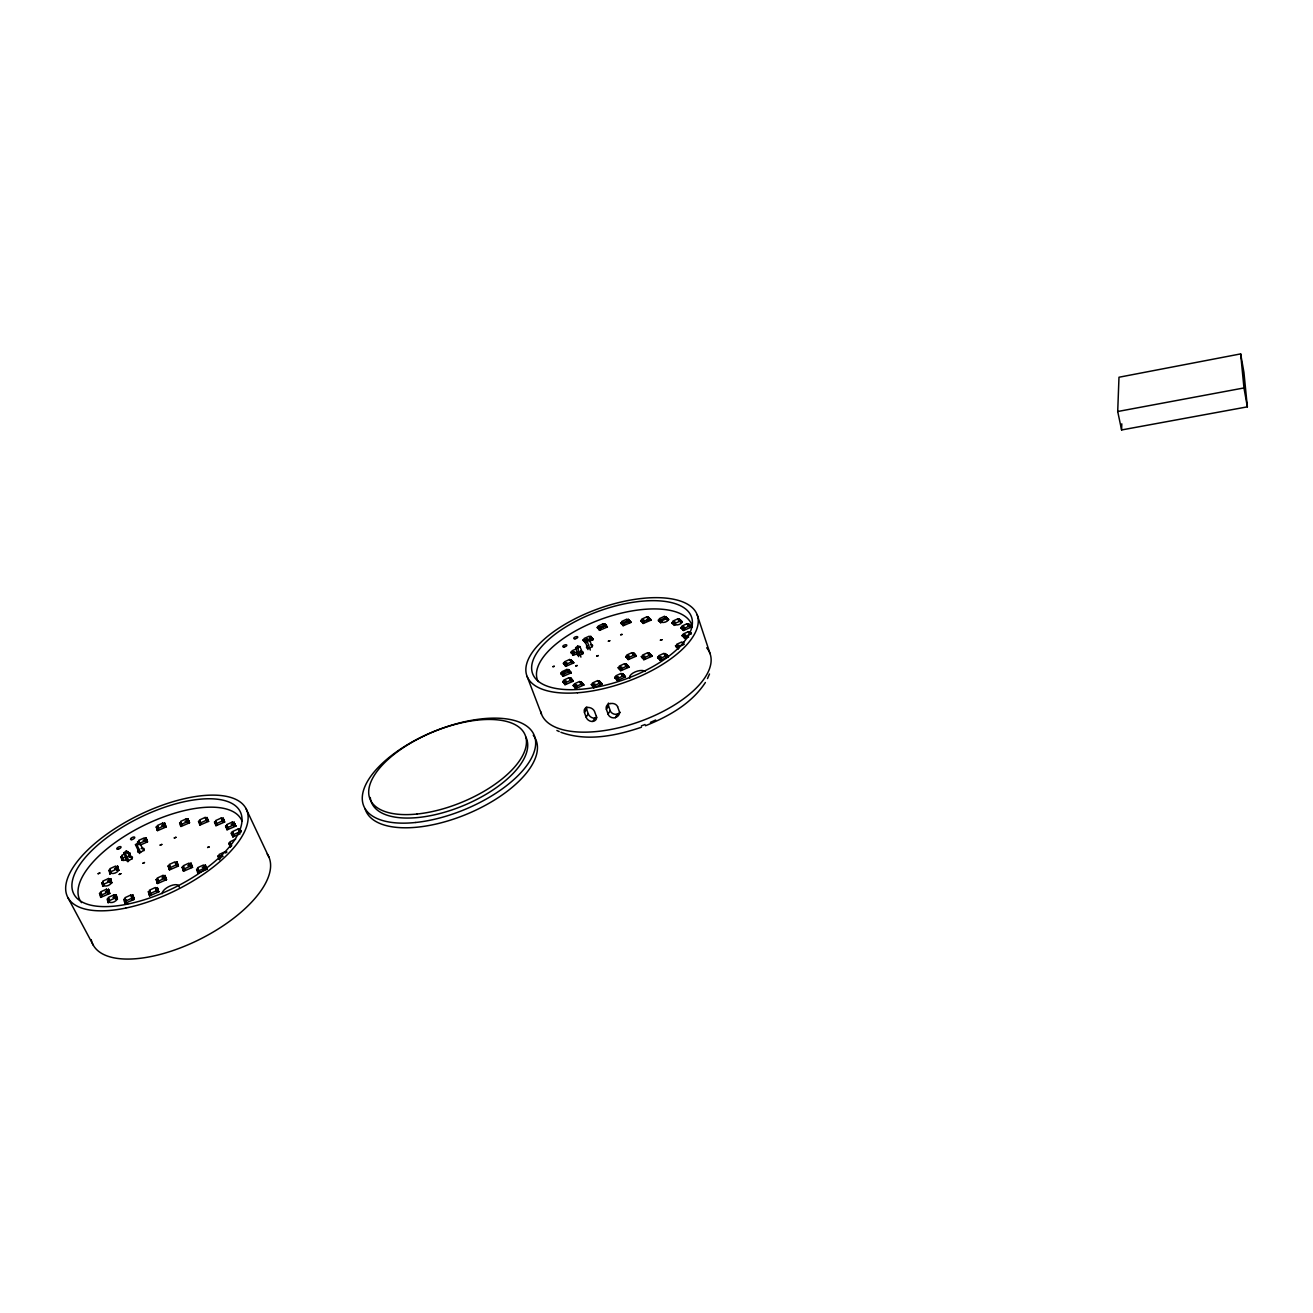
<?xml version="1.0" encoding="UTF-8"?>
<svg xmlns="http://www.w3.org/2000/svg" width="1313" height="1313" viewBox="0 0 1313 1313"><rect width="100%" height="100%" fill="white"/><g stroke="black" fill="none" stroke-linecap="round" stroke-linejoin="round"><path stroke-width="1.5" d="M115.774 896.287L116.118 894.908L115.413 897.518L116.906 897.304L115.15 896.582M115.446 898.962L116.955 898.322L115.478 897.994L117.382 898.962L116.201 897.994L117.382 898.962L116.118 899.307L115.987 897.058L117.382 899.175L115.478 897.994L116.43 896.319L115.249 896.484M117.645 867.45L116.906 868.697L116.512 867.089L118.81 870.059L117.579 870.404L117.645 866.301L116.512 867.089L116.906 868.697L118.351 868.484L117.875 867.532L116.939 868.369L118.318 868.353L117.727 869.403L118.827 870.256L116.955 869.124L117.875 867.532M149.797 891.215L150.995 894.383L149.682 895.811L158.742 891.872L156.789 890.69L157.281 889.754L158.249 890.411L157.462 892.003L158.725 891.658L156.263 888.54L156.674 890.214L158.184 890.001L157.281 889.754M603.291 627.302L603.291 627.22M145.677 841.617L144.84 838.728M567.314 670.204L568.66 669.581L569.858 673.077L569.382 671.173L571.057 672.732L569.35 672.568L570.515 671.895L571.171 672.88L563.096 676.359L560.749 673.192L562.227 672.519M571.959 679.363L570.4 679.839L571.582 678.903L571.91 681.414L571.418 679.478L573.108 681.086L571.401 680.905L572.566 680.216L573.223 681.217L565.099 684.746L562.703 681.513L564.147 680.873M572.484 661.128L570.925 661.621L572.091 660.685L571.729 661.965L573.715 662.934L565.722 666.38L563.375 663.262L564.853 662.589M599.089 682.038L599.073 682.793C602.372 683.482 598.941 680.003 598.597 681.562L599.138 683.072L600.681 682.809L599.089 682.038L599.368 680.791L598.022 681.431M110.637 878.709L109.488 879.513L109.882 881.138L111.342 880.925L110.637 878.709L111.014 879.759L109.718 880.12C111.621 876.887 106.763 880.17 109.964 882.402M109.898 882.533L111.375 881.909L109.915 881.597L111.802 882.533L110.637 881.597L111.802 882.533L110.555 882.878L110.423 880.678L111.802 882.73L109.915 881.597L110.866 879.956L109.718 880.12M577.047 653.776L573.272 655.302L570.925 652.233L572.386 651.576M583.793 685.058L579.542 681.48L574.29 683.876L576.456 686.338L581.725 683.925L583.793 685.058L575.619 688.603L573.19 685.353L574.602 684.713M118.827 870.256C113.985 876.395 106.107 872.505 110.407 869.469M585.237 642.796L583.054 639.907L584.498 639.25M108.109 890.674L109.192 891.527L107.764 891.872L107.371 890.23L109.685 893.3L108.519 889.426L107.797 891.543L108.454 889.295L106.895 890.033M117.382 899.175C112.278 905.625 104.449 901.375 108.684 898.338M600.697 682.317L600.665 684.385L599.86 683.236L600.156 682.432L601.896 684.04L600.139 683.86L601.354 683.17L602.011 684.204L593.804 687.766L591.31 684.483L592.754 683.827M606.13 625.283L604.653 626.055L604.128 624.643C604.44 623.527 606.819 625.3 605.424 626.088L607.377 627.007L599.614 630.338L597.234 627.401L598.662 626.744M624.118 675.112L622.46 675.588L623.691 674.652L623.38 675.982L625.448 676.983L617.258 680.544L614.697 677.295L616.142 676.638M624.873 664.526L626.186 663.902L627.581 665.379L626.859 666.233L628.911 667.234L620.786 670.746L618.226 667.546L619.67 666.889M111.802 882.73C106.796 889.016 99.115 884.946 103.235 881.975M629.731 620.688L628.156 621.197L629.321 620.278L629.042 621.476L630.995 622.411L623.232 625.743L620.77 622.805L622.214 622.149M636.296 656.139L631.963 652.659L626.81 655.023L629.108 657.37L634.277 654.99L636.296 656.139L628.254 659.618L625.71 656.484L627.187 655.811M100.625 897.222L99.542 893.382L101.216 892.61L101.987 896.008L100.707 897.419L109.701 893.513L107.797 892.364L108.306 891.429L109.012 893.283M649.705 618.407L648.097 618.932L649.279 617.996L649.016 619.211L651.002 620.146L643.206 623.494L640.695 620.54L642.123 619.884M650.674 654.416L648.999 654.924L650.23 653.972L650.674 656.467L650.132 654.547L651.888 656.123L650.099 655.958L651.363 655.253L652.019 656.254L643.944 659.766L641.335 656.598L642.812 655.926M132.334 899.077L131.497 895.876M666.988 657.501L660.275 660.373L657.616 657.206L659.044 656.549M658.223 620.081L658.502 620.918L666.167 617.422L667.792 618.85L667.299 619.9L666.774 618.062L668.481 619.555L666.758 619.424L667.972 618.718L668.612 619.687C665.314 624.528 656.812 622.099 659.668 619.424M680.692 621.755C674.701 618.948 681.841 618.587 680.249 621.18L682.268 622.132C678.837 627.122 670.451 624.414 673.159 621.902M633.358 654.071L634.983 654.317L633.358 654.071L633.588 652.873L632.292 653.497M678 648.819L675.506 645.799L676.983 645.126M683.302 630.404L680.987 627.614L683.515 630.519L691.442 627.089L690.786 626.104L689.522 626.826L691.294 626.957L689.538 625.431L690.096 627.302L690.064 625.316L687.897 624.66L688.767 624.003L689.981 625.841L688.472 626.104L687.897 624.66L689.259 625.825M688.636 637.002L684.812 638.545L682.12 635.459L683.581 634.786M646.062 620.606L646.915 620.228M122.24 856.191C119.975 855.6 121.748 864.118 126.163 858.833M115.511 898.88L114.543 895.647L116.118 894.908M116.988 869.961L116.25 866.941M1121.597 429.958L1117.708 411.511L1118.988 377.241L1240.654 353.903L1243.92 372.285L1247.35 406.849L1121.597 429.958L1121.794 423.82M108.569 898.469L109.34 901.703M107.83 893.217L107.092 890.066M103.136 882.123L103.875 885.225M691.409 633.293L689.719 633.818L689.932 631.881L688.8 632.538M683.252 642.599L683.17 644.141L683.384 642.188L682.268 642.845M687.323 624.545L688.603 623.938L688.389 625.841L690.064 625.316M689.719 633.818L689.801 632.292L690.605 633.802M679.346 619.408L679.346 621.164L680.84 620.901L679.346 619.408L679.264 620.901L680.922 620.376M240.476 832.245L240.968 831.227L239.393 830.555L240.558 830.374L240.968 831.227L239.524 831.572L239.097 829.98L240.525 831.933M688.472 624.332L688.389 625.841L688.472 624.332L689.062 625.004M667.037 619.309C662.359 618.292 666.446 614.763 665.658 618.472L667.299 617.947M667.02 655.006L666.315 655.876L668.399 656.861L665.412 653.956L665.33 655.515L666.873 655.417L665.872 654.58C664.263 652.167 663.147 655.647 666.774 656.516M648.392 618.242L648.162 619.194L647.621 617.766L649.64 618.932L648.162 619.194L648.491 617.126L648.097 618.932L648.327 617.077L647.063 617.668M649.541 653.808L649.246 652.971L648.999 654.924L649.246 652.971L647.933 653.595M234.239 823.448L233.599 824.646L233.386 823.727L235.043 824.301L233.172 823.07L235.766 826.107L233.845 825.007C235.437 824.219 233.911 821.495 233.172 823.07L233.599 824.646L235.076 824.433L233.714 825.073L234.502 826.254L235.733 825.91L234.584 824.991L235.733 825.91L233.845 825.007L235.372 825.27L233.911 825.91M633.44 653.283L633.342 654.826L633.44 653.283L634.064 653.956M623.199 674.701L622.575 674.029L622.46 675.588L622.723 673.602L621.394 674.242M628.402 619.342L628.221 621.459L629.682 621.197L624.052 623.56L621.837 621.394L626.826 619.129L629.042 621.279L628.402 619.342L627.105 619.949M626.252 665.117L626.006 666.134L625.448 664.657L627.532 665.888L626.006 666.134L626.35 663.968L625.924 665.872L627.581 665.379M599.664 681.628L599.073 682.793L599.368 680.791M603.553 624.545L604.85 623.954L604.587 625.809L606.032 625.694L605.736 624.873L604.128 624.643L607.377 627.007M223.128 819.41L222.488 820.609L222.061 819.033L223.949 820.379L222.488 820.609L222.061 819.033L223.144 818.278L223.325 820.33M581.216 681.677L580.92 683.663L582.43 683.564L582.119 682.727L580.92 683.663L581.216 681.677L579.706 682.366L582.151 684.697M591.047 637.232L590.473 638.299L590.752 636.411L590.473 638.299C593.886 638.692 589.783 635.492 589.439 637.018M665.412 653.956L665.396 655.794L666.938 655.532L664.838 654.301L666.216 655.515M571.171 672.88L567.889 670.336L569.842 671.435L568.414 671.796L568.808 669.646L568.365 671.534L569.908 671.058M571.221 659.684L570.925 661.621L571.221 659.684L569.924 660.308M570.695 677.869L570.4 679.839L570.695 677.869L569.366 678.493M666.512 618.456L665.757 616.979L665.658 618.472L666.036 616.667L665.74 618.718L667.217 618.472L665.182 617.307L665.74 618.718L665.954 617.783M205.485 866.416L204.795 867.696L204.368 866.038L206.322 867.483L204.795 867.696L204.368 866.038L205.501 865.234L205.665 867.401M207.109 818.77L206.453 819.952L206.043 818.393L207.914 819.739L206.453 819.952L206.043 818.393L207.126 817.638L207.29 819.673M648.113 618.193L648.95 618.915M190.582 867.138L192.059 866.498L190.533 866.203L192.453 867.154L191.271 866.203L192.453 867.154L191.189 867.499L190.385 866.285L191.862 865.546L190.352 865.776L189.942 864.135L192.486 867.351L190.533 866.203L191.567 865.169L190.204 864.742L191.813 865.415L191.386 864.578M188.104 820.248L187.447 821.413L187.037 819.87L188.891 821.199L187.447 821.413L187.037 819.87L188.12 819.115L188.268 821.134M581.282 653.382L581.757 652.889M176.992 863.248L176.287 864.512L175.876 862.887L177.78 864.299L176.287 864.512L175.876 862.887L177.009 862.083L177.14 864.217M626.038 664.312L625.924 665.872L626.038 664.312L626.662 664.985M628.172 620.475L629.354 620.327L627.68 620.048L628.993 621.18M165.126 876.772L164.404 878.052L163.994 876.411L165.898 877.839L164.404 878.052L163.994 876.411L165.126 875.607L165.257 877.773M165.061 824.433L164.847 827.174L164.076 826.008L166.062 827.009L165.487 825.253L164.125 825.286L165.061 824.433L165.487 825.253L164.092 825.598L163.698 824.039L165.389 826.813M604.702 624.332L604.587 625.809L604.702 624.332L605.293 624.988M146.219 839.237L145.513 840.451L145.119 838.876L147.466 841.912L145.612 840.829L146.219 838.121L145.119 838.876L145.513 840.451L146.941 840.222L145.464 840.894L147.45 841.715L146.317 840.812L147.45 841.715L145.612 840.829L147.04 841.091L145.595 841.731M240.082 829.094L239.54 831.26L240.082 829.094L238.638 829.783M132.941 896.385L132.186 897.715L131.792 896.04L133.696 897.501L132.186 897.715L131.792 896.04L132.941 895.22L132.236 897.37L133.663 897.353L132.876 895.089L132.236 897.37L133.319 895.942M234.174 822.201L233.616 824.334L234.174 822.201L232.664 822.89M223.456 819L222.504 820.297L223.899 820.264L223.062 818.18L224.605 822.036L222.701 820.953L223.702 819.985M207.438 818.36L206.486 819.64L207.044 817.539L206.486 819.64L207.864 819.607L206.83 818.77M202.268 867.598L205.091 865.644L204.828 867.368L205.419 865.119L204.828 867.368L206.272 867.335L205.189 866.465M191.042 864.496L190.352 865.776L189.942 864.135L191.058 863.33L190.385 865.448L190.976 863.215L189.318 863.97L190.631 867.056M580.92 682.924L581.528 682.514M691.442 627.089L689.785 626.547L689.62 624.89M176.319 864.184L176.927 861.968L176.319 864.184L177.747 864.167L176.139 863.478L177.337 862.805M188.038 819.017L187.48 821.117L188.842 821.068L188.432 820.248L187.48 821.117L188.038 819.017L186.594 819.689M165.044 875.492L164.437 877.724L165.865 877.708L165.422 876.854L164.437 877.724L165.044 875.492L163.567 876.198M116.184 896.205L115.413 897.518L115.019 895.843L116.283 897.222M164.699 823.185L164.125 825.286L164.699 823.185L163.255 823.858M157.33 887.604L156.707 889.869L158.151 889.869L157.708 889.016L156.707 889.869L157.33 887.604L155.656 888.376L156.871 891.576M682.268 622.132L678.788 619.72L680.134 620.885M146.153 838.006L145.546 840.139L146.908 840.107L146.498 839.286L145.546 840.139L146.153 838.006L144.66 838.695M561.045 674.029L568.48 669.991L568.365 671.534L568.66 669.581M570.925 660.882L571.368 659.75L570.991 661.883L572.468 661.621L570.466 660.423L570.991 661.883L571.286 660.882M128.887 854.911L129.511 852.761L129.921 853.581L128.887 854.911L130.25 854.894L129.577 852.859L128.461 853.647L129.921 853.581M110.637 879.874L109.882 881.138L109.488 879.513L110.735 880.842M117.579 866.186L116.939 868.369L117.579 866.186L116.086 866.892M112.967 897.403L116.545 895.745L115.757 895.433L115.462 897.173L116.873 897.156L116.43 896.319M105.319 891.773L108.897 890.132L107.797 891.543L109.192 891.527L108.585 892.61L109.701 893.513M107.469 881.039L110.998 879.431L110.21 879.119L109.915 880.81L111.31 880.793L110.866 879.956M668.612 619.687L665.691 617.734L666.906 617.602M652.019 656.254L650.378 655.663L650.23 653.972M651.002 620.146L649.426 619.605L649.279 617.996M634.589 655.942L636.001 655.302L634.688 655.548L634.556 653.874M688.669 625.119L688.472 626.104L688.931 624.906M628.779 667.086L627.007 666.922L627.023 665.494L628.779 667.086L627.286 666.627L627.154 664.92L625.94 665.117L627.187 665.002M625.448 676.983L623.823 676.376L623.691 674.652M630.995 622.411L629.452 621.87L629.321 620.278M665.625 654.76L665.396 655.794L666.61 654.629M602.011 684.204L598.597 681.562L599.138 683.072L599.434 682.021M684.631 637.297L684.598 638.43M678.017 647.686L678.214 648.934M582.217 684.434L582.119 682.727M592.015 637.79L591.966 639.743L591.195 638.643L593.131 639.415L591.474 639.267L592.623 638.578L593.263 639.546L590.013 637.133L590.899 636.477M633.654 654.071L633.408 655.089L634.934 654.826L632.85 653.611L633.752 652.938L634.212 654.81M674.226 624.299L674.193 625.415M660.094 659.126L660.062 660.258M622.789 674.816L622.526 675.867L624.069 675.604L621.968 674.373L622.887 673.667L623.347 675.588M573.223 681.217L571.68 680.61L571.582 678.903M572.189 662.343L573.42 662.113L571.943 662.77L571.943 661.243L573.6 662.786L572.189 662.343L572.091 660.685M660.62 621.837L660.587 622.953M628.467 620.507L628.221 621.459L628.139 620.54M643.747 658.502L643.731 659.635M643.025 622.28L643.009 623.38M628.074 658.371L628.057 659.503M617.061 679.281L617.044 680.413M620.589 669.482L620.573 670.631M604.916 625.103L604.653 626.055L605.769 624.939M623.051 624.545L623.035 625.644M581.282 682.891L580.986 683.942L582.496 683.679L580.444 682.432L581.364 681.742L581.79 683.663M590.817 637.593L590.538 638.545L591.999 638.299L590.013 637.133L590.538 638.545L591.671 637.429M593.624 686.486L593.607 687.635M570.761 679.084L570.449 680.118L571.959 679.855L569.924 678.624L570.843 677.935L571.253 679.839M110.866 881.86L110.555 882.878L109.767 881.663L110.866 881.86L110.998 880.563M568.726 670.779L568.414 671.796L569.563 670.68M599.434 629.14L599.417 630.24M129.544 856.897L130.348 855.387L129.413 854.763L130.348 855.387L129.544 856.897L130.758 856.552L128.461 853.647M575.439 687.339L575.422 688.488M585.237 641.696L585.417 642.91M564.918 683.482L564.902 684.615M573.108 654.071L573.092 655.187M565.558 665.149L565.542 666.265M562.916 675.128L562.916 676.244M666.479 655.138L666.462 656.549L668.251 656.713L666.807 655.269M117.727 869.403L116.955 869.124L118.137 870.174L116.939 870.043M649.18 618.521L650.148 620.048M634.442 654.432L634.967 656.336L636.165 655.991L634.753 654.563M127.574 857.849A3.578 1.494 -26.5 0 0 126.836 860.704A3.578 1.494 -26.5 0 0 131.989 858.357A3.578 1.494 -26.5 0 0 130.053 856.716L128.92 855.633L129.823 854.057M623.56 675.227L624.085 677.18L625.316 676.835L623.888 675.374M629.206 620.786L629.19 622.149L630.88 622.28L629.518 620.918M132.268 899.175L134.205 899.372L132.268 898.207L133.22 896.516L132.039 896.664M164.568 879.464L166.472 879.677L164.535 878.512L165.422 876.854M187.628 822.644L189.466 822.841L187.611 821.774L188.054 820.92L188.957 821.561L188.251 822.988L189.449 822.66L188.054 820.92M582.283 683.449L581.938 684.73L583.678 684.91L581.971 683.302L581.938 684.73L583.481 684.221L583.005 685.041L581.757 684.057L582.512 683.187M206.666 821.199L208.537 821.38L206.65 820.297L207.454 818.787L206.322 818.951M709.496 673.996L707.494 678.591M239.393 830.555L240.181 829.192L239.097 829.98L239.524 831.572L240.148 830.358M231.137 824.597L233.878 822.693L233.468 823.628L234.617 823.563M222.357 819.591L223.505 819.427L222.504 820.297L222.75 818.656M190.204 864.742L191.403 864.069L187.857 865.677M683.367 642.664L683.252 644.404L682.678 642.927L683.466 643.403M164.256 877.018L165.471 876.329L161.909 877.954M185.051 821.364L187.808 820.248M156.526 889.18L157.757 888.458M163.944 824.597L164.782 823.284L163.698 824.039L164.092 825.598L164.782 824.416M145.366 839.45L146.564 838.826L143.133 840.386M234.551 825.303L234.83 824.022M205.468 867.22L206.929 869.075L205.665 869.436L206.404 867.877L205.468 867.22L204.861 868.205L206.962 869.288L205.846 866.482L204.664 866.662M230.924 846.475L230.202 845.818L230.366 847.148L228.839 843.291L230.399 842.569M116.742 867.68L118.006 867.023L114.51 868.615M233.517 836.184L232.811 835.528L232.975 836.841L231.433 833.049L232.975 836.841L240.181 833.755M219.55 855.305L218.024 855.978L219.205 859.244M227.067 825.45L225.59 826.107L227.083 829.865L235.766 826.107M191.271 866.482L191.567 865.169M199.002 871.799C197.754 865.218 196.146 870.716 197.984 873.194L206.962 869.288M216.005 821.413L214.528 822.053L215.989 825.762L224.605 822.036M207.356 820.592L208.504 821.199L206.518 820.362L207.093 819.443L208.504 821.199L207.651 819.328M177.485 863.921L176.451 864.939L178.371 866.071L177.321 863.314M192.486 867.351L183.541 871.241L182.13 867.269L183.639 866.613M158.742 891.872L157.708 889.016M165.29 878.791L166.456 879.464L164.388 878.594L165.011 877.593L166.456 879.464L165.602 877.478M200.003 820.756L198.542 821.396L199.953 825.073L208.537 821.38M188.612 820.806L187.611 821.774L189.449 822.66L188.432 820.248M169.689 865.283L168.113 866.006L169.475 869.945L178.371 866.071M149.846 891.084L148.353 891.74L149.305 895.171M157.658 878.906L156.149 879.562L157.494 883.583L166.472 879.677M181.851 825.155C180.636 819.263 179.225 824.17 180.915 826.517L189.466 822.841M133.056 898.469L132.268 898.207L134.205 899.159L132.925 899.52L132.121 898.273L132.777 897.255L134.205 899.159L133.368 897.14M124.735 902.688C128.969 898.781 121.567 897.239 125.129 903.328L134.205 899.372M157.757 826.337L156.231 827.026L157.511 830.686L166.062 827.009M116.266 898.256L116.562 896.943M146.35 841.108L146.646 839.844M108.175 901.752L108.257 902.917M157.412 888.901L156.674 890.214L156.263 888.54L157.412 887.719L157.462 892.003L156.641 890.772L157.872 889.64M121.896 859.194L121.961 860.327M102.742 885.257L102.824 886.406M110.62 873.375L109.849 872.751L109.997 874.064L110.21 871.75L108.831 870.174M591.736 638.988L592.967 638.725L591.523 639.382L589.635 637.051M571.68 680.61L572.911 680.38L571.5 681.02M615.354 717.604L617.471 714.009A5.81 5.104 -2 0 0 620.294 712.286M107.764 891.872L108.519 890.575M239.639 832.015L241.116 831.72L240.197 831.063M615.387 717.669A5.744 5.121 11.1 0 1 608.034 714.141L610.233 710.596L608.526 705.885A5.761 4.907 12.6 0 1 608.444 703.095M608.116 714.124L606.409 709.397L608.526 705.885M594.97 718.014L592.869 721.461A5.646 4.513 34.3 0 1 586.107 717.177L584.416 712.483L586.534 709.053L588.257 713.747A5.629 4.53 34.6 0 0 595.002 718.145A5.629 4.513 25.7 0 0 596.709 717.407M586.156 717.177L588.257 713.747M223.144 820.1L222.57 821.019L224.572 821.856L223.144 820.1L224.031 820.756L223.358 822.201L222.57 821.019L223.899 821.84M176.91 864.036L176.303 865.004L178.355 865.874L176.91 864.036L177.665 865.858M705.376 682.497C691.557 703.686 668.383 716.586 645.454 725.744M117.382 869.731L118.4 868.878L117.448 868.238L116.808 869.206L118.154 870.027M191.058 863.33L191.764 867.122M634.983 654.317L634.688 655.548M239.77 831.95L240.558 830.374M206.043 867.089L205.009 868.139L205.665 869.436L204.861 868.205L206.239 869.058M666.462 656.549L667.201 655.827L667.48 656.746M156.789 891.691L158.315 891.018L156.789 890.69L158.036 891.625M176.402 865.94L177.665 865.989L177.189 865.218M689.522 626.826L689.538 625.431M650.099 655.958L650.132 654.547M623.544 676.671L624.299 675.916L624.561 676.868M680.38 621.87L680.397 620.491M627.007 666.922L627.351 665.625M634.425 655.844L635.164 655.121L635.426 656.024M107.6 890.854L108.749 890.69L108.24 892.955M600.139 683.86L600.468 682.579M666.758 619.424L666.774 618.062M107.748 893.332L108.995 893.414L107.797 892.364L108.585 892.61M649.164 619.884L649.492 618.636M571.401 680.905L571.729 679.625M629.337 622.198L630.158 622.313M569.35 672.568L569.678 671.304M591.474 639.267L591.786 638.02M205.386 868.746L205.698 867.417M190.927 866.826L191.944 865.956L190.992 865.3M234.206 825.631L235.175 824.794L234.272 824.154M164.946 879.119L165.963 878.249L165.011 877.593M132.99 897.468L132.925 899.52L133.745 897.911L132.777 897.255M223.079 821.577L223.374 820.28M176.845 865.546L177.14 864.233M232.91 832.409L231.433 833.049M207.027 820.904L207.996 820.1L207.093 819.443M116.201 897.271L116.118 899.307L116.955 897.715L115.987 897.058M222.734 821.872L224.211 821.216L223.899 821.971L223.407 821.249M188.777 822.644L187.48 821.823L188.251 822.988L188.268 821.101M110.358 882.188L111.392 881.318L110.423 880.678M146.006 841.42L147.007 840.599L146.088 839.959M164.601 826.55L165.586 825.729L164.683 825.089M164.191 826.845L165.372 826.944L164.946 826.238M139.03 841.256L137.586 841.896L138.078 843.619M578.623 656.631L575.636 647.752L577.72 646.111L579.886 646.554L583.005 653.825M587.978 649.59L585.024 640.728L587.092 639.103L589.258 639.529L592.344 646.8M649.41 653.037L649.082 655.187L650.608 654.941L648.524 653.726L649.082 655.187M197.886 873.014L197.82 871.848M575.636 647.752L577.736 648.162L579.886 646.554M585.024 640.728L587.124 641.121L589.258 639.529M127.919 861.804L123.685 852.941L126.212 851.054L128.067 851.71L132.268 858.981M139.67 853.516L135.469 844.669L137.98 842.798L139.835 843.455L143.987 850.709M150.289 895.105L149.518 894.448L149.682 895.811L149.813 893.382L148.353 891.74M183.443 871.044L183.393 869.895M226.985 829.685L226.936 828.552M158.085 882.878L157.33 882.221C157.855 884.978 157.576 880.711 156.149 879.562M169.377 869.764L169.311 868.599M125.736 902.622L124.965 901.965C125.457 904.755 125.326 900.373 123.865 899.224M215.874 825.598L215.824 824.466M199.839 824.909L199.789 823.793M180.817 826.369L180.751 825.237M157.412 830.522L157.363 829.406M225.82 852.843L226.919 852.039L225.327 852.646M107.371 890.23L108.519 889.426M123.685 852.941L125.342 853.614L128.067 851.71M135.469 844.669L137.126 845.342L139.835 843.455M623.691 676.802L625.152 676.129L623.823 676.376M600.254 684.007L601.699 683.351L600.418 683.564M666.676 656.664L668.104 656.008L666.725 656.27M689.702 626.908L691.163 626.252L689.785 626.547M627.171 667.037L628.599 666.38L627.286 666.627M650.296 656.057L651.724 655.417L650.378 655.663M680.61 621.919L681.989 621.295L680.643 621.591M682.251 626.843L680.856 627.483M666.906 619.506L668.333 618.85L667.004 619.162M569.432 672.699L570.86 672.043L569.629 672.289M649.279 619.966L650.723 619.309L649.426 619.605M657.616 657.206L657.911 658.043L661.079 656.582M614.993 678.148L618.21 676.655M197.639 872.538L199.166 871.816M660.127 659.668L661.457 659.028M617.094 679.839L618.604 679.149L616.043 676.819M626.006 657.321L629.157 655.876M169.114 869.288L170.624 868.582M628.09 658.929L629.436 658.289M235.651 839.155L229.956 841.781L231.104 844.85M573.502 686.19L576.702 684.713M682.399 636.313L685.517 634.868M107.945 902.458L109.553 901.719M230.038 846.491L231.679 845.736L230.251 842.782M575.439 687.914L576.949 687.224L574.52 684.877M641.762 657.583L644.798 655.991M684.68 637.839L686.01 637.199M618.226 667.546L618.538 668.399L621.722 666.938M184.263 868.927L190.073 866.268L189.039 863.101L183.246 865.759L184.854 869.813L183.196 870.585M643.78 659.06L645.274 658.371L642.664 656.123M157.117 882.927L158.791 882.155L157.576 879.054M620.622 670.04L622.05 669.384M681.775 641.975L676.622 644.338L679.084 646.669L684.254 644.289M224.917 851.809L219.14 854.451L220.272 857.586L223.161 856.257M132.876 895.089L131.366 895.811M219.369 858.554L219.55 859.9L218.434 856.815L221.963 855.206M591.753 685.484L594.838 683.86M675.801 646.653L678.952 645.208M205.419 865.119L203.925 865.841M593.624 687.06L595.052 686.404M678.066 648.228L679.56 647.555L676.835 645.34M671.78 622.526L672.059 623.363L675.145 621.952M102.512 885.947L104.104 885.225M226.755 829.209L228.38 828.47L226.968 825.614M562.916 675.67L564.409 674.997L562.062 672.716M674.275 624.824L675.621 624.2M563.014 682.35L566.215 680.889M681.135 628.32L684.237 626.892M232.631 836.184L234.157 835.478M564.918 684.057L566.313 683.4M683.384 629.813L684.844 629.14L682.153 627.007M176.927 861.968L175.45 862.674M147.466 841.912L140.179 845.08M589.16 641.401L593.263 639.546M577.096 648.491L572.008 650.805L574.093 653.086L577.49 651.543M124.751 853.926L121.928 855.206L123.307 859.129L121.666 859.867M127.886 853.499L129.511 852.761M207.044 817.539L205.583 818.212M571.237 653.053L574.339 651.642M640.974 621.361L644.027 619.982M122.716 858.259L126.984 856.322M128.723 856.65L130.775 856.749L128.92 855.633M199.609 824.433L201.135 823.727M573.108 654.613L574.438 653.989M643.058 622.805L644.437 622.165M223.062 818.18L221.602 818.852M563.687 664.083L566.822 662.655M110.669 871.799L116.414 869.19L115.642 866.071L109.915 868.681L110.981 872.702M109.619 873.424L111.195 872.702M215.644 825.106L217.121 824.433M565.542 665.691L566.921 665.051M660.652 622.362L662.097 621.706L659.52 619.621M161.729 825.532L164.388 823.661L165.225 824.974M597.53 628.205L605.145 624.758L604.85 623.954M157.15 830.046L158.676 829.356M599.45 629.666L600.78 629.042M583.349 640.728L586.435 639.333M621.065 623.609L628.681 620.163M139.49 843.389L145.103 840.845L144.266 837.891L138.653 840.418L139.769 844.259M587.912 639.956L591.277 638.413L589.16 636.214L584.121 638.495L586.222 640.711M180.57 825.877L182.064 825.188M585.253 642.221L586.698 641.565M623.068 625.054L624.512 624.397L622.05 622.346M629.288 622.231L630.716 621.591L629.452 621.87M231.285 833.886L232.368 833.476L231.564 832.13M641.417 727.238C615.912 735.871 586.993 741.796 560.897 732.293M572.238 661.375L573.6 662.786L572.419 663.131L571.943 661.243M1117.708 411.511L1243.969 387.942L1240.654 353.903M691.245 633.703L689.801 632.292M648.097 618.259L649.328 618.062L648.327 617.077M680.528 620.015L679.346 621.164M691.015 632.932L689.801 634.064L689.227 632.62L690.129 633.391M570.892 660.948L571.532 660.521M633.326 654.137L633.408 655.089L632.85 653.611L633.867 653.89M648.999 654.251L650.28 654.055L649.213 653.447M570.351 679.182L570.449 680.118L569.924 678.624L570.892 678.919M622.444 674.915L622.526 675.867L621.968 674.373L623.002 674.652M580.888 682.99L580.986 683.942L580.444 682.432L581.429 682.727M599.056 682.12L600.336 681.923M128.838 855.223L130.282 855.009L129.199 854.041M163.862 824.695L164.437 824.416M206.239 819.049L207.438 818.885M222.274 819.689L222.865 819.41M145.267 839.549L146.465 839.384M239.311 830.653L240.492 829.931M116.644 867.795L117.251 867.499M176.057 863.593L176.664 863.298M190.122 864.84L190.73 864.545M204.565 866.761L205.829 866.596M109.619 880.235L110.226 879.94M164.158 877.133L164.782 876.838M107.502 890.969L108.716 890.805M156.428 889.278L157.051 888.983M131.94 896.779L133.171 896.631M667.743 619.588L667.086 618.177M681.381 622.034L680.708 620.606M606.54 626.908L605.917 625.513M690.54 626.99L689.867 625.546M592.426 639.431L591.49 637.905M651.117 656.139L650.444 654.678M572.878 662.819L572.517 661.9L573.6 662.786M570.318 672.765L569.382 671.173M572.37 681.102L571.418 679.478M601.141 684.073L600.156 682.432M582.939 684.926L581.971 683.302M130.102 856.536L129.938 855.978M658.65 621.049L661.112 622.543M230.399 846.064L228.839 843.291M205.747 868.418L206.239 869.206L206.551 868.435L204.877 869.206L204.04 865.858M674.718 625.004L672.059 623.363M685.123 638.003L682.12 635.459M643.518 622.986L640.695 620.54M623.544 625.234L620.77 622.805M678.526 648.392L675.506 645.799M599.943 629.83L597.234 627.401M660.603 659.832L657.911 658.043M644.256 659.208L641.335 656.598M628.582 659.077L625.71 656.484M585.762 642.385L583.054 639.907M621.115 670.188L618.538 668.399M573.633 654.76L570.925 652.233M617.602 679.986L614.697 677.295M566.084 665.839L563.375 663.262M594.165 687.191L591.31 684.483M563.458 675.818L560.749 673.192M575.98 688.045L573.19 685.353M565.46 684.188L562.703 681.513M556.893 730.471L559.223 731.554M687.454 624.561L689.85 626.711M675.407 624.2L673.077 622.067M685.813 637.182L683.433 635M647.194 617.684L649.426 619.769M110.637 880.875L111.129 882.5M644.174 622.165L641.975 620.081M627.269 619.949L629.436 622.034M661.276 659.011L658.945 656.73M603.717 624.545L605.802 626.646M648.08 653.611L650.395 655.893M165.241 877.79L165.766 879.431M600.55 629.025L598.515 626.941M632.423 653.513L634.671 655.778M629.239 658.256L627.023 656.008M625.004 664.542L627.269 666.856M621.771 669.384L619.572 667.07M621.525 674.242L623.806 676.638M574.241 653.956L572.222 651.773M570.055 660.324L572.107 662.573M598.17 681.447L600.369 683.86M566.691 665.034L564.688 662.786M594.805 686.387L592.655 684.007M567.479 670.221L569.53 672.519M569.497 678.509L571.582 680.856M207.306 819.624L207.831 821.183M566.084 683.384L564.048 681.037M108.881 891.314L108.306 891.429M227.641 829.209L225.59 826.107M216.53 825.122L214.528 822.053M200.495 824.433L198.542 821.396M181.473 825.877L179.569 822.857M118.022 868.106L117.448 868.238M158.085 830.046L156.231 827.026M198.575 872.505L196.523 869.206M184.132 870.535L182.13 867.269M170.066 869.255L168.113 866.006M138.965 843.422L137.586 841.896M129.971 854.632L130.085 856.667M122.651 859.834L120.845 856.683M115.905 898.601L116.693 898.929M132.695 898.798L133.516 899.126M605.851 626.482L607.082 626.203L605.654 626.843L605.605 625.398M627.023 665.494L628.024 667.102M103.514 885.898L101.725 882.631M108.963 902.392L107.141 899.028M101.331 896.713L99.542 893.382M584.351 639.447L586.369 641.581M126.212 851.054L127.328 852.449M232.861 822.906L233.977 825.795M137.98 842.798L139.08 844.193M221.749 818.869L222.833 821.741M233.944 835.445L232.844 832.557M216.973 824.416L215.906 821.528M240.771 830.948L239.902 830.358M175.565 862.69L176.533 865.776M170.477 868.55L169.525 865.497M163.682 876.214L164.617 879.382M230.366 847.148L230.202 845.818M132.564 896.484L133.056 897.419M68.03 897.862L93.321 945.262M145.858 839.27L146.793 841.715M233.993 823.448L235.043 825.91M125.342 853.614L128.887 860.786M137.126 845.342L140.655 852.482M218.024 855.978L218.434 856.815M245.941 808.431L269.034 857.405M577.72 646.111L578.409 647.604M587.092 639.103L587.764 640.58M571.434 660.702L571.779 661.604M568.857 670.615L569.218 671.517M599.598 681.857L599.959 682.793M590.965 637.379L591.31 638.282M527.104 676.441L541.481 714.124M605.08 624.89L605.424 625.792M626.465 664.936L626.81 665.855M649.541 653.989L649.886 654.924M596.266 716.159L594.543 711.449A5.646 4.218 26.9 0 0 587.732 707.477M580.888 651.067L581.199 651.888M617.602 706.706L619.309 711.449A5.81 5.071 1 0 1 615.321 717.472M219.452 855.469L220.535 858.489M205.747 818.262L206.765 821.085M577.736 648.162L580.937 657.107M626.186 663.902L626.498 664.739M622.723 673.602L623.035 674.439M587.124 641.121L590.308 650.05M199.904 820.904L200.905 823.711M633.588 652.873L633.884 653.71M665.56 653.546L665.855 654.399M665.888 616.601L666.167 617.422M186.758 819.722L187.71 822.545M679.478 619.014L679.757 619.851M683.384 642.188L683.679 643.025M688.603 623.938L688.882 624.775M689.932 631.881L690.211 632.718M697.203 614.861L710.07 653.693M163.419 823.908L164.289 826.714M157.593 826.534L158.446 829.324M1243.969 387.942L1247.35 406.849M109.849 872.751L109.997 874.064M124.965 901.965L125.03 903.147M149.518 894.448L149.584 895.63M157.33 882.221L157.396 883.386M232.811 835.528L232.861 836.676M706.673 647.785A89.547 40.391 -19.6 0 1 643.715 720.082A89.547 40.391 -19.6 0 1 540.71 711.515M655.663 720A78.501 35.73 -19.7 0 1 650.427 722.331M645.06 724.513A78.501 35.73 -19.7 0 1 641.433 725.876M584.548 712.467A5.646 4.218 34.3 0 1 587.65 707.297M586.681 709.036A5.629 4.202 34.5 0 1 586.337 707.051M596.381 716.143A5.646 4.513 26.1 0 1 592.852 721.411M606.409 709.397A5.761 4.875 14.1 0 1 610.217 703.423M617.504 714.091A5.744 5.154 9.1 0 1 610.135 710.628M610.299 703.637A5.81 4.825 5.2 0 1 617.652 706.689M533.259 735.231A92.173 42.098 -22.6 0 1 470.349 812.649A92.173 42.098 -22.6 0 1 365.08 808.792M525.856 737.069A83.835 38.093 -22.6 0 1 459.566 807.15A83.835 38.093 -22.6 0 1 370.266 797.483M81.554 902.655A90.187 38.258 -26.3 0 1 141.443 826.632A90.187 38.258 -26.3 0 1 241.986 821.052M162.172 893.677A9.322 4.07 -26.7 0 1 170.772 885.733A9.322 4.07 -26.7 0 1 179.225 887.145M141.148 848.641A3.562 1.477 -26.3 0 1 143.921 849.806A3.562 1.477 -26.3 0 1 138.751 852.416A3.562 1.477 -26.3 0 1 139.309 849.577M267.228 853.992A98.278 43.51 -26.7 0 1 197.508 940.453A98.278 43.51 -26.7 0 1 91.204 939.632M538.133 681.611A81.931 35.73 -19.6 0 1 602.864 618.62A81.931 35.73 -19.6 0 1 692.361 627.007M629.846 678.181A8.452 3.791 -19.4 0 1 635.164 671.911A8.452 3.791 -19.4 0 1 645.175 671.517M580.97 651.79A3.25 1.395 -20 0 1 582.939 653.332A3.25 1.395 -20 0 1 578.18 655.138A3.25 1.395 -20 0 1 578.376 652.774M590.325 644.765A3.233 1.395 -19.9 0 1 592.327 646.242A3.233 1.395 -19.9 0 1 587.715 648.113A3.233 1.395 -19.9 0 1 587.502 645.914M207.635 847.509L209.325 846.885L207.667 847.41M598.285 655.581L596.726 656.123L598.285 655.581M175.958 837.317L174.301 837.94L175.958 837.317M161.811 844.44L160.153 845.112L161.811 844.44M144.463 862.543L142.838 863.347L144.463 862.543M554.299 666.265L552.724 666.709L554.267 666.38M575.718 665.921L577.31 665.494L575.751 665.839M99.821 872.997L98.147 873.719L99.821 872.997M120.878 873.654L119.22 874.442L120.878 873.654M662.015 639.726L660.423 640.17L662.015 639.726M620.639 634.786L622.198 634.376L620.672 634.704M609.774 640.728L608.198 641.204L609.757 640.76M572.878 662.097L572.419 663.131L571.631 662.015L572.878 662.097M582.939 684.204L582.463 685.255L581.659 684.122L582.939 684.204M630.191 621.574L629.715 622.608L628.943 621.525L630.191 621.574M628.057 666.364L627.548 667.431L626.744 666.282L628.057 666.364M650.181 619.309L649.705 620.343L648.917 619.26L650.181 619.309M624.594 676.113L624.085 677.18L623.281 676.031L624.594 676.113M635.459 655.285L634.967 656.336L634.163 655.22L635.459 655.285M681.447 621.279L680.938 622.329L680.15 621.23L681.447 621.279M667.546 655.991L667.02 657.058L666.216 655.926L667.546 655.991M129.806 856.289L130.758 857.028L129.806 856.289M204.549 868.188L198.723 870.88L197.656 867.68L203.466 865.004L204.549 868.188M666.364 655.696L661.161 658.092L658.732 655.729L663.935 653.332L666.364 655.696M156.28 890.772L150.388 893.496L149.469 890.198L155.361 887.506L156.28 890.772M623.38 675.834L618.111 678.263L615.813 675.818L621.065 673.405L623.38 675.834M175.958 864.988L170.181 867.647L169.213 864.496L174.99 861.853L175.958 864.988M114.133 894.81L108.257 897.501L109.028 900.8L114.92 898.092L114.133 894.81M688.34 631.668L683.22 634.015L685.681 636.28L690.819 633.933L688.34 631.668M647.621 652.758L642.451 655.138L644.798 657.485L650.001 655.105L647.621 652.758M624.561 663.689L619.342 666.085L621.64 668.481L626.859 666.085L624.561 663.689M163.091 875.377L157.265 878.052L158.2 881.269L164.043 878.578L163.091 875.377M597.694 680.594L592.426 683.006L594.658 685.484L599.943 683.055L597.694 680.594M130.89 894.99L124.981 897.698L125.818 901.013L131.727 898.289L130.89 894.99M232.303 822.069L226.689 824.63L227.806 827.584L233.435 825.024L232.303 822.069M567.019 669.384L561.833 671.747L563.917 674.127L569.12 671.747L567.019 669.384M677.902 618.8L672.863 621.098L675.259 623.298L680.315 620.983L677.902 618.8M108.602 878.495L102.824 881.121L103.563 884.305L109.373 881.663L108.602 878.495M106.484 889.196L100.641 891.872L101.38 895.121L107.239 892.43L106.484 889.196M238.195 828.963L232.549 831.556L233.698 834.559L239.36 831.966L238.195 828.963M569.038 677.672L563.819 680.052L565.919 682.481L571.155 680.085L569.038 677.672M687.027 623.708L681.956 626.038L684.385 628.271L689.473 625.94L687.027 623.708M646.767 616.847L641.762 619.129L644.043 621.295L649.049 619.014L646.767 616.847M205.173 817.408L199.609 819.936L200.643 822.841L206.223 820.297L205.173 817.408M664.312 616.388L659.307 618.669L661.637 620.836L666.659 618.554L664.312 616.388M221.191 818.048L215.611 820.576L216.694 823.514L222.291 820.953L221.191 818.048M569.596 659.487L564.459 661.818L566.543 664.148L571.697 661.801L569.596 659.487M162.845 823.054L157.297 825.565L158.184 828.47L163.748 825.943L162.845 823.054M603.274 623.741L598.285 625.989L600.418 628.156L605.408 625.891L603.274 623.741M186.183 818.885L180.636 821.396L181.588 824.301L187.152 821.774L186.183 818.885M581.593 651.97L580.494 651.363L581.593 651.97M577.523 692.772A90.449 39.127 -19.6 0 0 697.761 616.667A90.449 39.127 -19.6 0 0 560.914 626.81A90.449 39.127 -19.6 0 0 577.523 692.772M579.607 689.374A84.344 36.485 -19.6 0 0 691.951 618.489A84.344 36.485 -19.6 0 0 564.492 627.745A84.344 36.485 -19.6 0 0 579.607 689.374M417.025 814.027A83.901 37.995 -22.5 0 0 525.807 737.003A83.901 37.995 -22.5 0 0 399.891 750.002A83.901 37.995 -22.5 0 0 417.025 814.027M415.712 822.48A92.287 41.95 -22.6 0 0 534.965 737.496A92.287 41.95 -22.6 0 0 396.214 752.037A92.287 41.95 -22.6 0 0 415.712 822.48M131.792 839.631A2.347 0.968 -26.2 0 0 134.763 837.366A2.347 0.968 -26.2 0 0 131.333 838.006A2.347 0.968 -26.2 0 0 131.792 839.631M118.039 849.232A2.363 0.968 -26.4 0 0 121.042 846.951A2.363 0.968 -26.4 0 0 117.612 847.591A2.363 0.968 -26.4 0 0 118.039 849.232M125.703 908.071A99.575 41.918 -26.2 0 0 246.729 810.105A99.575 41.918 -26.2 0 0 98.229 840.714A99.575 41.918 -26.2 0 0 125.703 908.071M127.64 904.099A92.846 39.078 -26.2 0 0 240.755 812.829A92.846 39.078 -26.2 0 0 102.43 841.124A92.846 39.078 -26.2 0 0 127.64 904.099M574.996 638.807A2.134 0.903 -20 0 0 577.769 637.002A2.134 0.903 -20 0 0 574.52 637.33A2.134 0.903 -20 0 0 574.996 638.807M563.999 646.997A2.134 0.919 -20.1 0 0 566.806 645.159A2.134 0.919 -20.1 0 0 563.54 645.487A2.134 0.919 -20.1 0 0 563.999 646.997"/></g></svg>
